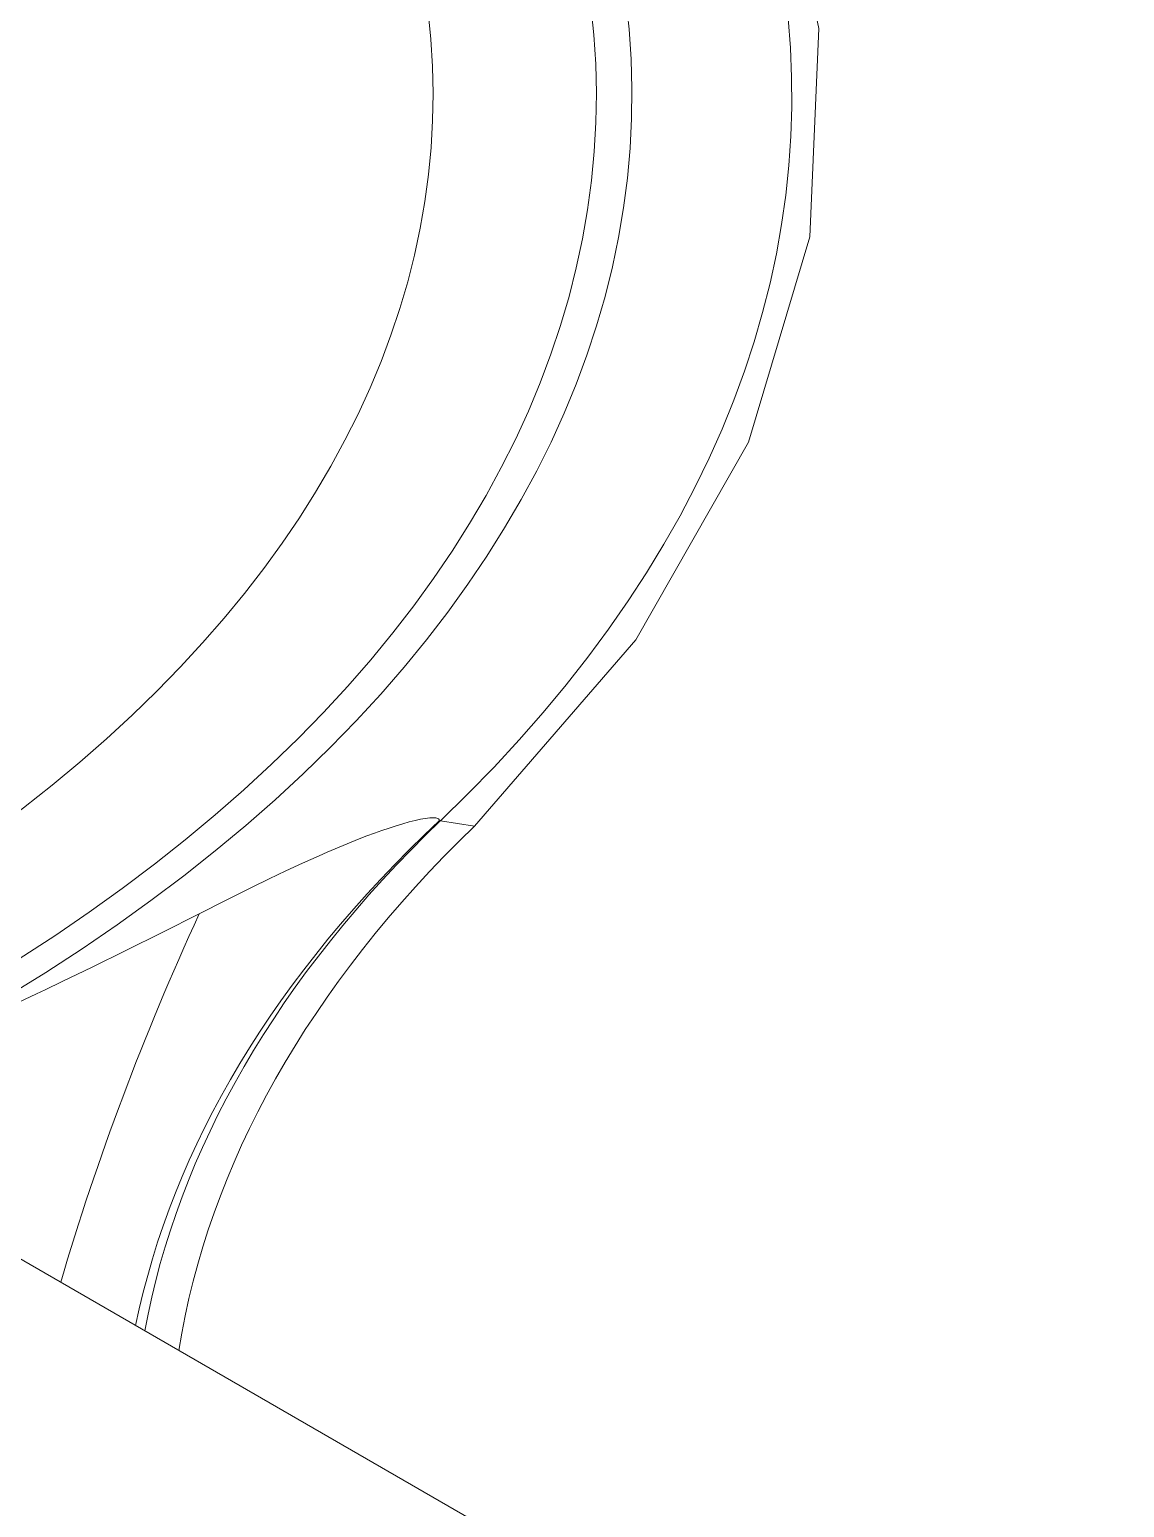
# Model space of a CAD drawing. Header units: millimetres. Extents: x 474.7 to 528.3, y 13.1 to 23.5.
# Drawn here: x 511.72783 to 511.74835, y 16.68987 to 16.71755 of the extents above; entities that cross this region are included whole.
import ezdxf

# ---------------------------------------------------------------- set-up
doc = ezdxf.new("R2010")
doc.units = ezdxf.units.MM
doc.header["$LTSCALE"] = 2.5
doc.layers.add('I-ARQ', color=8, linetype='Continuous')

msp = doc.modelspace()

# ---------------------------------------------------------------- linework, layer by layer
at = {"layer": 'I-ARQ', "lineweight": 5}
for points, knots in [([(511.670329, 16.737561, 22.71273), (511.687823, 16.744824, 22.702459), (511.711754, 16.743972, 22.703664), (511.72757, 16.735523, 22.715613), (511.72757, 16.735523, 22.715613), (511.743385, 16.727075, 22.72756), (511.746713, 16.713366, 22.746948), (511.735529, 16.702733, 22.761985)], [0, 0, 0, 0, 0.5, 0.5, 0.5, 0.5, 1, 1, 1, 1]), ([(511.672076, 16.736158, 22.714715), (511.689979, 16.74359, 22.704205), (511.714765, 16.741843, 22.706675), (511.729044, 16.732142, 22.720394), (511.729044, 16.732142, 22.720394), (511.743324, 16.722441, 22.734113), (511.742313, 16.708036, 22.754484), (511.72672, 16.699034, 22.767215)], [0, 0, 0, 0, 0.5, 0.5, 0.5, 0.5, 1, 1, 1, 1]), ([(511.672892, 16.73602, 22.71491), (511.690588, 16.743173, 22.704793), (511.714819, 16.741332, 22.707398), (511.728704, 16.731777, 22.720909), (511.728704, 16.731777, 22.720909), (511.74259, 16.722223, 22.734422), (511.741525, 16.708126, 22.754358), (511.726249, 16.699306, 22.76683)], [0, 0, 0, 0, 0.5, 0.5, 0.5, 0.5, 1, 1, 1, 1]), ([(511.674646, 16.734573, 22.716956), (511.691043, 16.741201, 22.707583), (511.713495, 16.739495, 22.709996), (511.726361, 16.730642, 22.722516), (511.726361, 16.730642, 22.722516), (511.739227, 16.721789, 22.735035), (511.738239, 16.708727, 22.753508), (511.724086, 16.700555, 22.765064)], [0, 0, 0, 0, 0.5, 0.5, 0.5, 0.5, 1, 1, 1, 1]), ([(511.729283, 16.735075, 22.716245), (511.729283, 16.735075, 22.716245), (511.733678, 16.732101, 22.720451), (511.733678, 16.732101, 22.720451), (511.733678, 16.732101, 22.720451), (511.733678, 16.732101, 22.720451), (511.737279, 16.728791, 22.725133), (511.737279, 16.728791, 22.725133), (511.737279, 16.728791, 22.725133), (511.737279, 16.728791, 22.725133), (511.740004, 16.725213, 22.730193), (511.740004, 16.725213, 22.730193), (511.740004, 16.725213, 22.730193), (511.740004, 16.725213, 22.730193), (511.741798, 16.721445, 22.735521), (511.741798, 16.721445, 22.735521), (511.741798, 16.721445, 22.735521), (511.741798, 16.721445, 22.735521), (511.74262, 16.71757, 22.741002), (511.74262, 16.71757, 22.741002), (511.74262, 16.71757, 22.741002), (511.74262, 16.71757, 22.741002), (511.742454, 16.713667, 22.746521), (511.742454, 16.713667, 22.746521), (511.742454, 16.713667, 22.746521), (511.742454, 16.713667, 22.746521), (511.741303, 16.709823, 22.751957), (511.741303, 16.709823, 22.751957), (511.741303, 16.709823, 22.751957), (511.741303, 16.709823, 22.751957), (511.739192, 16.706119, 22.757196), (511.739192, 16.706119, 22.757196), (511.739192, 16.706119, 22.757196), (511.739192, 16.706119, 22.757196), (511.736167, 16.702633, 22.762125), (511.736167, 16.702633, 22.762125)], [0, 0, 0, 0, 0.111111, 0.111111, 0.111111, 0.111111, 0.222222, 0.222222, 0.222222, 0.222222, 0.333333, 0.333333, 0.333333, 0.333333, 0.444444, 0.444444, 0.444444, 0.444444, 0.555556, 0.555556, 0.555556, 0.555556, 0.666667, 0.666667, 0.666667, 0.666667, 0.777778, 0.777778, 0.777778, 0.777778, 0.888889, 0.888889, 0.888889, 0.888889, 1, 1, 1, 1]), ([(511.731012, 16.700992, 22.764447), (511.731012, 16.700992, 22.764447), (511.731514, 16.701245, 22.764089), (511.731514, 16.701245, 22.764089), (511.731514, 16.701245, 22.764089), (511.731514, 16.701245, 22.764089), (511.732001, 16.701487, 22.763747), (511.732001, 16.701487, 22.763747), (511.732001, 16.701487, 22.763747), (511.732001, 16.701487, 22.763747), (511.732321, 16.701642, 22.763528), (511.732321, 16.701642, 22.763528), (511.732321, 16.701642, 22.763528), (511.732321, 16.701642, 22.763528), (511.732636, 16.701792, 22.763316), (511.732636, 16.701792, 22.763316), (511.732636, 16.701792, 22.763316), (511.732636, 16.701792, 22.763316), (511.732947, 16.701937, 22.76311), (511.732947, 16.701937, 22.76311), (511.732947, 16.701937, 22.76311), (511.732947, 16.701937, 22.76311), (511.733256, 16.702076, 22.762914), (511.733256, 16.702076, 22.762914), (511.733256, 16.702076, 22.762914), (511.733256, 16.702076, 22.762914), (511.733408, 16.702142, 22.76282), (511.733408, 16.702142, 22.76282), (511.733408, 16.702142, 22.76282), (511.733408, 16.702142, 22.76282), (511.73356, 16.702208, 22.762727), (511.73356, 16.702208, 22.762727), (511.73356, 16.702208, 22.762727), (511.73356, 16.702208, 22.762727), (511.733711, 16.702271, 22.762637), (511.733711, 16.702271, 22.762637), (511.733711, 16.702271, 22.762637), (511.733711, 16.702271, 22.762637), (511.73386, 16.702332, 22.762551), (511.73386, 16.702332, 22.762551), (511.73386, 16.702332, 22.762551), (511.73386, 16.702332, 22.762551), (511.734007, 16.702391, 22.762468), (511.734007, 16.702391, 22.762468), (511.734007, 16.702391, 22.762468), (511.734007, 16.702391, 22.762468), (511.734152, 16.702447, 22.762389), (511.734152, 16.702447, 22.762389), (511.734152, 16.702447, 22.762389), (511.734152, 16.702447, 22.762389), (511.734295, 16.7025, 22.762314), (511.734295, 16.7025, 22.762314), (511.734295, 16.7025, 22.762314), (511.734295, 16.7025, 22.762314), (511.734434, 16.70255, 22.762243), (511.734434, 16.70255, 22.762243), (511.734434, 16.70255, 22.762243), (511.734434, 16.70255, 22.762243), (511.734569, 16.702596, 22.762178), (511.734569, 16.702596, 22.762178), (511.734569, 16.702596, 22.762178), (511.734569, 16.702596, 22.762178), (511.734701, 16.702638, 22.762118), (511.734701, 16.702638, 22.762118), (511.734701, 16.702638, 22.762118), (511.734701, 16.702638, 22.762118), (511.734827, 16.702677, 22.762064), (511.734827, 16.702677, 22.762064), (511.734827, 16.702677, 22.762064), (511.734827, 16.702677, 22.762064), (511.734945, 16.70271, 22.762017), (511.734945, 16.70271, 22.762017), (511.734945, 16.70271, 22.762017), (511.734945, 16.70271, 22.762017), (511.735056, 16.702738, 22.761977), (511.735056, 16.702738, 22.761977), (511.735056, 16.702738, 22.761977), (511.735056, 16.702738, 22.761977), (511.735158, 16.702761, 22.761945), (511.735158, 16.702761, 22.761945), (511.735158, 16.702761, 22.761945), (511.735158, 16.702761, 22.761945), (511.735203, 16.702769, 22.761933), (511.735203, 16.702769, 22.761933), (511.735203, 16.702769, 22.761933), (511.735203, 16.702769, 22.761933), (511.735249, 16.702777, 22.761922), (511.735249, 16.702777, 22.761922), (511.735249, 16.702777, 22.761922), (511.735249, 16.702777, 22.761922), (511.735288, 16.702782, 22.761915), (511.735288, 16.702782, 22.761915), (511.735288, 16.702782, 22.761915), (511.735288, 16.702782, 22.761915), (511.735329, 16.702787, 22.761909), (511.735329, 16.702787, 22.761909), (511.735329, 16.702787, 22.761909), (511.735329, 16.702787, 22.761909), (511.735362, 16.702789, 22.761905), (511.735362, 16.702789, 22.761905), (511.735362, 16.702789, 22.761905), (511.735362, 16.702789, 22.761905), (511.735395, 16.70279, 22.761904), (511.735395, 16.70279, 22.761904), (511.735395, 16.70279, 22.761904), (511.735395, 16.70279, 22.761904), (511.735421, 16.702789, 22.761906), (511.735421, 16.702789, 22.761906), (511.735421, 16.702789, 22.761906), (511.735421, 16.702789, 22.761906), (511.735447, 16.702787, 22.761909), (511.735447, 16.702787, 22.761909), (511.735447, 16.702787, 22.761909), (511.735447, 16.702787, 22.761909), (511.735466, 16.702782, 22.761915), (511.735466, 16.702782, 22.761915), (511.735466, 16.702782, 22.761915), (511.735466, 16.702782, 22.761915), (511.735484, 16.702776, 22.761923), (511.735484, 16.702776, 22.761923), (511.735484, 16.702776, 22.761923), (511.735484, 16.702776, 22.761923), (511.735496, 16.702768, 22.761935), (511.735496, 16.702768, 22.761935), (511.735496, 16.702768, 22.761935), (511.735496, 16.702768, 22.761935), (511.735504, 16.702759, 22.761948), (511.735504, 16.702759, 22.761948), (511.735504, 16.702759, 22.761948), (511.735504, 16.702759, 22.761948), (511.735509, 16.702747, 22.761965), (511.735509, 16.702747, 22.761965), (511.735509, 16.702747, 22.761965), (511.735509, 16.702747, 22.761965), (511.735509, 16.702734, 22.761983), (511.735509, 16.702734, 22.761983)], [0, 0, 0, 0, 0.029412, 0.029412, 0.029412, 0.029412, 0.058824, 0.058824, 0.058824, 0.058824, 0.088235, 0.088235, 0.088235, 0.088235, 0.117647, 0.117647, 0.117647, 0.117647, 0.147059, 0.147059, 0.147059, 0.147059, 0.176471, 0.176471, 0.176471, 0.176471, 0.205882, 0.205882, 0.205882, 0.205882, 0.235294, 0.235294, 0.235294, 0.235294, 0.264706, 0.264706, 0.264706, 0.264706, 0.294118, 0.294118, 0.294118, 0.294118, 0.323529, 0.323529, 0.323529, 0.323529, 0.352941, 0.352941, 0.352941, 0.352941, 0.382353, 0.382353, 0.382353, 0.382353, 0.411765, 0.411765, 0.411765, 0.411765, 0.441176, 0.441176, 0.441176, 0.441176, 0.470588, 0.470588, 0.470588, 0.470588, 0.5, 0.5, 0.5, 0.5, 0.529412, 0.529412, 0.529412, 0.529412, 0.558824, 0.558824, 0.558824, 0.558824, 0.588235, 0.588235, 0.588235, 0.588235, 0.617647, 0.617647, 0.617647, 0.617647, 0.647059, 0.647059, 0.647059, 0.647059, 0.676471, 0.676471, 0.676471, 0.676471, 0.705882, 0.705882, 0.705882, 0.705882, 0.735294, 0.735294, 0.735294, 0.735294, 0.764706, 0.764706, 0.764706, 0.764706, 0.794118, 0.794118, 0.794118, 0.794118, 0.823529, 0.823529, 0.823529, 0.823529, 0.852941, 0.852941, 0.852941, 0.852941, 0.882353, 0.882353, 0.882353, 0.882353, 0.911765, 0.911765, 0.911765, 0.911765, 0.941176, 0.941176, 0.941176, 0.941176, 0.970588, 0.970588, 0.970588, 0.970588, 1, 1, 1, 1]), ([(511.735509, 16.702734, 22.761983), (511.735509, 16.702734, 22.761983), (511.73551, 16.70273, 22.761988), (511.73551, 16.70273, 22.761988), (511.73551, 16.70273, 22.761988), (511.73551, 16.70273, 22.761988), (511.73551, 16.702729, 22.76199), (511.73551, 16.702729, 22.76199), (511.73551, 16.702729, 22.76199), (511.73551, 16.702729, 22.76199), (511.735511, 16.702728, 22.761992), (511.735511, 16.702728, 22.761992), (511.735511, 16.702728, 22.761992), (511.735511, 16.702728, 22.761992), (511.735512, 16.702727, 22.761993), (511.735512, 16.702727, 22.761993), (511.735512, 16.702727, 22.761993), (511.735512, 16.702727, 22.761993), (511.735514, 16.702727, 22.761994), (511.735514, 16.702727, 22.761994), (511.735514, 16.702727, 22.761994), (511.735514, 16.702727, 22.761994), (511.735517, 16.702727, 22.761993), (511.735517, 16.702727, 22.761993), (511.735517, 16.702727, 22.761993), (511.735517, 16.702727, 22.761993), (511.735522, 16.702729, 22.76199), (511.735522, 16.702729, 22.76199), (511.735522, 16.702729, 22.76199), (511.735522, 16.702729, 22.76199), (511.735529, 16.702733, 22.761985), (511.735529, 16.702733, 22.761985)], [0, 0, 0, 0, 0.125, 0.125, 0.125, 0.125, 0.25, 0.25, 0.25, 0.25, 0.375, 0.375, 0.375, 0.375, 0.5, 0.5, 0.5, 0.5, 0.625, 0.625, 0.625, 0.625, 0.75, 0.75, 0.75, 0.75, 0.875, 0.875, 0.875, 0.875, 1, 1, 1, 1]), ([(511.726853, 16.698957, 22.767324), (511.726853, 16.698957, 22.767324), (511.727071, 16.699067, 22.76717), (511.727071, 16.699067, 22.76717), (511.727071, 16.699067, 22.76717), (511.727071, 16.699067, 22.76717), (511.727289, 16.699174, 22.767018), (511.727289, 16.699174, 22.767018), (511.727289, 16.699174, 22.767018), (511.727289, 16.699174, 22.767018), (511.72751, 16.69928, 22.766867), (511.72751, 16.69928, 22.766867), (511.72751, 16.69928, 22.766867), (511.72751, 16.69928, 22.766867), (511.727735, 16.699386, 22.766717), (511.727735, 16.699386, 22.766717), (511.727735, 16.699386, 22.766717), (511.727735, 16.699386, 22.766717), (511.727961, 16.699492, 22.766568), (511.727961, 16.699492, 22.766568), (511.727961, 16.699492, 22.766568), (511.727961, 16.699492, 22.766568), (511.728123, 16.699569, 22.76646), (511.728123, 16.699569, 22.76646), (511.728123, 16.699569, 22.76646), (511.728123, 16.699569, 22.76646), (511.728446, 16.699723, 22.766242), (511.728446, 16.699723, 22.766242), (511.728446, 16.699723, 22.766242), (511.728446, 16.699723, 22.766242), (511.729006, 16.699993, 22.76586), (511.729006, 16.699993, 22.76586), (511.729006, 16.699993, 22.76586), (511.729006, 16.699993, 22.76586), (511.729635, 16.700301, 22.765424), (511.729635, 16.700301, 22.765424), (511.729635, 16.700301, 22.765424), (511.729635, 16.700301, 22.765424), (511.730314, 16.700639, 22.764946), (511.730314, 16.700639, 22.764946), (511.730314, 16.700639, 22.764946), (511.730314, 16.700639, 22.764946), (511.731012, 16.700992, 22.764447), (511.731012, 16.700992, 22.764447)], [0, 0, 0, 0, 0.090909, 0.090909, 0.090909, 0.090909, 0.181818, 0.181818, 0.181818, 0.181818, 0.272727, 0.272727, 0.272727, 0.272727, 0.363636, 0.363636, 0.363636, 0.363636, 0.454545, 0.454545, 0.454545, 0.454545, 0.545455, 0.545455, 0.545455, 0.545455, 0.636364, 0.636364, 0.636364, 0.636364, 0.727273, 0.727273, 0.727273, 0.727273, 0.818182, 0.818182, 0.818182, 0.818182, 0.909091, 0.909091, 0.909091, 0.909091, 1, 1, 1, 1])]:
    msp.add_open_spline(points, degree=3, knots=knots, dxfattribs=at)
for points in [[(511.72982, 16.693277, 22.775358), (511.730503, 16.69663, 22.770615), (511.732445, 16.699858, 22.76605), (511.735509, 16.702734, 22.761983)], [(511.729992, 16.693178, 22.775497), (511.730605, 16.696558, 22.770717), (511.732495, 16.69982, 22.766104), (511.735528, 16.702733, 22.761985)], [(511.735525, 16.702738, 22.761978), (511.735525, 16.702738, 22.761978), (511.735509, 16.702728, 22.761992), (511.735509, 16.702728, 22.761992)], [(511.735525, 16.702728, 22.761992), (511.735525, 16.702728, 22.761992), (511.735509, 16.702737, 22.761979), (511.735509, 16.702737, 22.761979)], [(511.735529, 16.702733, 22.761985), (511.735529, 16.702733, 22.761985), (511.736166, 16.702634, 22.762125), (511.736166, 16.702634, 22.762125)], [(511.730627, 16.692812, 22.776015), (511.731178, 16.696283, 22.771106), (511.733072, 16.69964, 22.766359), (511.736166, 16.702634, 22.762125)], [(511.728415, 16.694088, 22.77421), (511.729098, 16.696411, 22.770925), (511.729964, 16.698714, 22.767668), (511.731012, 16.700992, 22.764447)], [(511.724509, 16.696344, 22.77102), (511.724509, 16.696344, 22.77102), (511.748347, 16.682581, 22.790484), (511.748347, 16.682581, 22.790484)]]:
    msp.add_open_spline(points, degree=3, dxfattribs=at)

doc.saveas('drawing.dxf')
